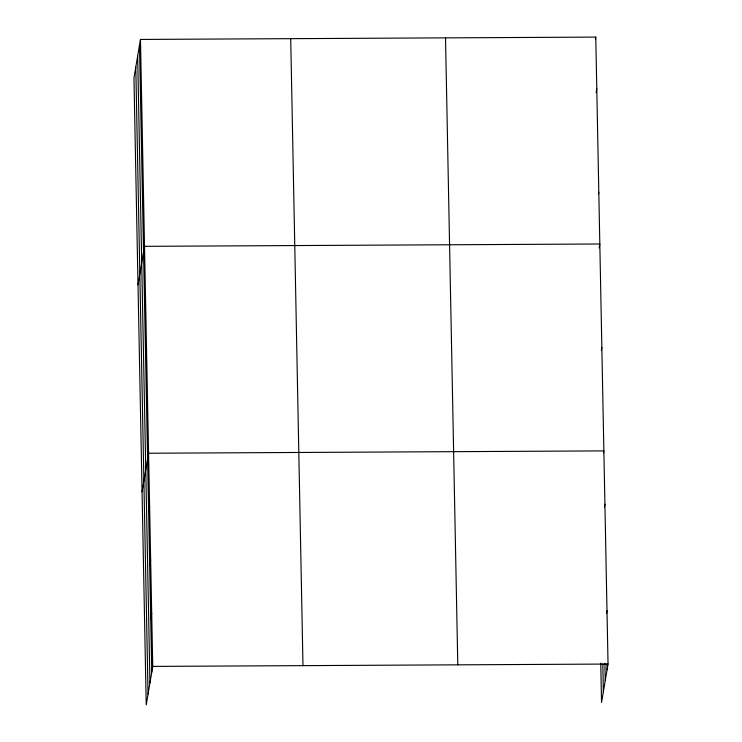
<?xml version="1.0" encoding="UTF-8"?>
<svg xmlns="http://www.w3.org/2000/svg" width="742" height="742" viewBox="0 0 742 742"><rect width="100%" height="100%" fill="white"/><g stroke="black" fill="none" stroke-linecap="round" stroke-linejoin="round"><path stroke-width="1.11" d="M140.47 39.437L133.959 77.938L146.23 704.9L152.741 666.409L140.47 39.437L595.77 37.1L608.041 664.062L601.53 702.563L600.76 663.172M140.507 96.933L141.481 91.164M141.518 148.66L142.492 142.891M142.529 200.386L143.503 194.617M138.003 284.835L144.514 246.335L599.824 243.997L599.174 247.847M144.551 303.83L145.534 298.061M145.562 355.557L146.545 349.788M146.582 407.284L147.556 401.515M142.056 491.733L148.567 453.241L603.867 450.895L603.543 452.824M148.632 512.295L149.615 506.526M149.68 565.589L150.654 559.82M150.719 618.884L151.693 613.115M595.446 39.02L595.77 37.1M596.132 92.676L596.781 88.827M598.479 194.2L598.813 192.271M601.354 350.335L601.845 347.451M604.424 507.074L604.916 504.189M606.511 613.662L607.002 610.777M152.741 666.409L608.041 664.062M606.956 664.044L607.067 669.841M604.906 663.255L605.24 680.637M602.819 663.96L603.357 691.757M445.525 37.87L457.795 664.841M290.716 38.667L302.986 665.63M139.487 45.206L151.767 672.178M137.66 56.012L149.94 682.974M135.786 67.132L148.057 694.104"/></g></svg>
